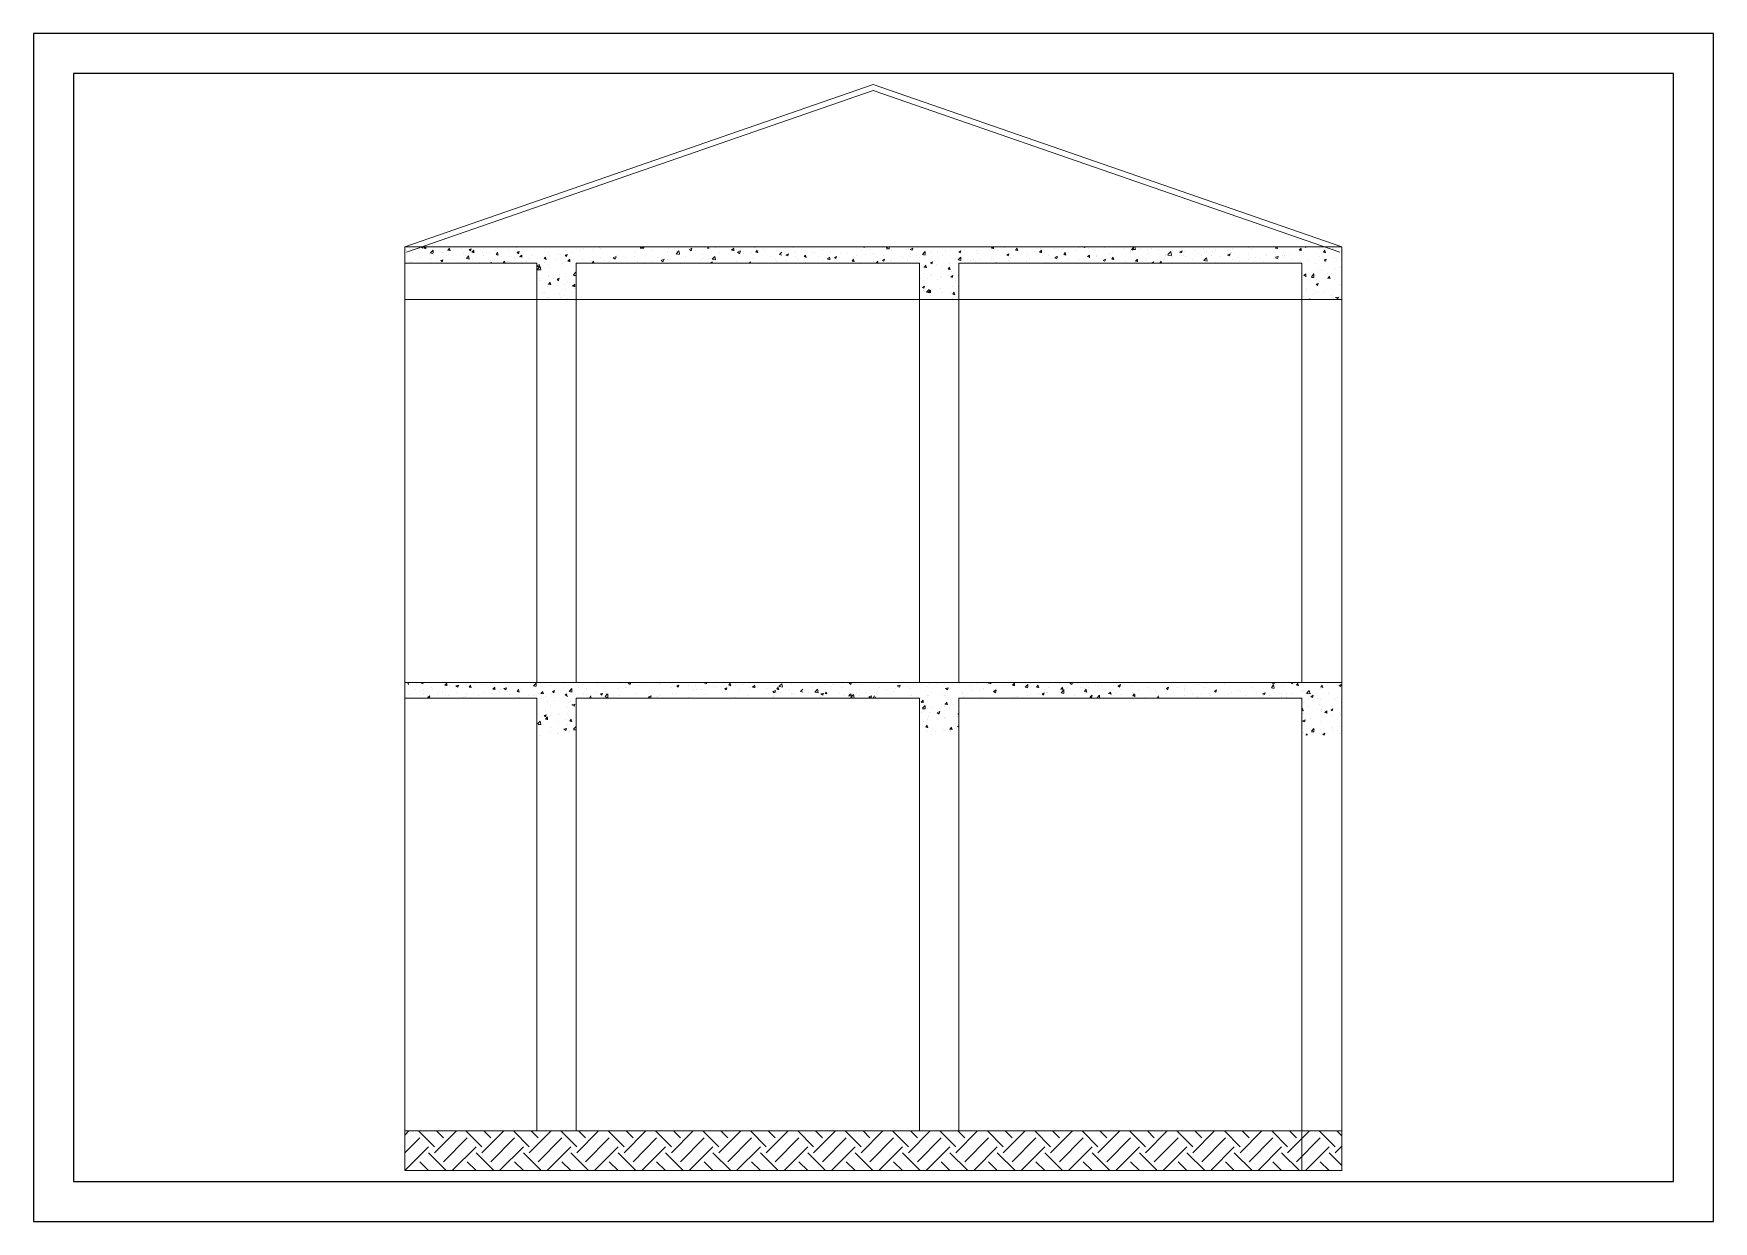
# Paper-space layout 'Layout1' of a CAD drawing. Header units: millimetres. Extents: x 0 to 420, y 0 to 297.
# The model-space entities are those that its viewports show. They can reach past a viewport. Long polylines and large blocks are cut down to what shows.
import ezdxf

# ---------------------------------------------------------------- set-up
doc = ezdxf.new("R2010")
doc.units = ezdxf.units.MM
doc.layers.add('PDF_0', color=7, linetype='Continuous')

msp = doc.modelspace()

# ---------------------------------------------------------------- linework, layer by layer
for p, q in [((0, 269), (31, 300)), ((225, 180), (104, 300)), ((225, 135), (390, 300)), ((292, 247), (239, 300)), ((584, 180), (463, 300)), ((584, 135), (749, 300)), ((651, 247), (598, 300)), ((943, 180), (823, 300)), ((943, 135), (1108, 300)), ((1010, 247), (957, 300)), ((1302, 180), (1182, 300)), ((1302, 135), (1467, 300)), ((1369, 247), (1316, 300)), ((1661, 180), (1541, 300)), ((1661, 135), (1827, 300)), ((1729, 247), (1676, 300)), ((2021, 180), (1900, 300)), ((2021, 135), (2186, 300)), ((2088, 247), (2035, 300)), ((2380, 180), (2259, 300)), ((2380, 135), (2545, 300)), ((2447, 247), (2394, 300)), ((2739, 180), (2619, 300)), ((2739, 135), (2904, 300)), ((2806, 247), (2753, 300)), ((3098, 180), (2978, 300)), ((3098, 135), (3263, 300)), ((3166, 247), (3112, 300)), ((3457, 180), (3337, 300)), ((3457, 135), (3623, 300)), ((3525, 247), (3472, 300)), ((3817, 180), (3696, 300)), ((3817, 135), (3982, 300)), ((3884, 247), (3831, 300)), ((4176, 180), (4055, 300)), ((4176, 135), (4341, 300)), ((4243, 247), (4190, 300)), ((4535, 180), (4415, 300)), ((4535, 135), (4700, 300)), ((4602, 247), (4549, 300)), ((4894, 180), (4774, 300)), ((4894, 135), (5060, 300)), ((4962, 247), (4909, 300)), ((5253, 180), (5133, 300)), ((5253, 135), (5419, 300)), ((5321, 247), (5268, 300)), ((5613, 180), (5492, 300)), ((5613, 135), (5778, 300)), ((5680, 247), (5627, 300)), ((5972, 180), (5851, 300)), ((5972, 135), (6137, 300)), ((6039, 247), (5986, 300)), ((6331, 180), (6211, 300)), ((6331, 135), (6496, 300)), ((6398, 247), (6345, 300)), ((6690, 180), (6570, 300)), ((6690, 135), (6856, 300)), ((6758, 247), (6705, 300)), ((7050, 180), (6929, 300)), ((7101, 263), (7064, 300)), ((0, 135), (112, 247)), ((0, 0), (180, 180)), ((314, 0), (180, 135)), ((292, 67), (471, 247)), ((359, 0), (539, 180)), ((674, 0), (539, 135)), ((651, 67), (831, 247)), ((718, 0), (898, 180)), ((1033, 0), (898, 135)), ((1010, 67), (1190, 247)), ((1078, 0), (1257, 180)), ((1392, 0), (1257, 135)), ((1369, 67), (1549, 247)), ((1437, 0), (1616, 180)), ((1751, 0), (1616, 135)), ((1729, 67), (1908, 247)), ((1796, 0), (1976, 180)), ((2110, 0), (1976, 135)), ((2088, 67), (2268, 247)), ((2155, 0), (2335, 180)), ((2470, 0), (2335, 135)), ((2447, 67), (2627, 247)), ((2514, 0), (2694, 180)), ((2829, 0), (2694, 135)), ((2806, 67), (2986, 247)), ((2874, 0), (3053, 180)), ((3188, 0), (3053, 135)), ((3166, 67), (3345, 247)), ((3233, 0), (3412, 180)), ((3547, 0), (3412, 135)), ((3525, 67), (3704, 247)), ((3592, 0), (3772, 180)), ((3906, 0), (3772, 135)), ((3884, 67), (4064, 247)), ((3951, 0), (4131, 180)), ((4266, 0), (4131, 135)), ((4243, 67), (4423, 247)), ((4311, 0), (4490, 180)), ((4625, 0), (4490, 135)), ((4602, 67), (4782, 247)), ((4670, 0), (4849, 180)), ((4984, 0), (4849, 135)), ((4962, 67), (5141, 247)), ((5029, 0), (5209, 180)), ((5343, 0), (5209, 135)), ((5321, 67), (5500, 247)), ((5388, 0), (5568, 180)), ((5702, 0), (5568, 135)), ((5680, 67), (5860, 247)), ((5747, 0), (5927, 180)), ((6062, 0), (5927, 135)), ((6039, 67), (6219, 247)), ((6107, 0), (6286, 180)), ((6421, 0), (6286, 135)), ((6398, 67), (6578, 247)), ((6466, 0), (6645, 180)), ((6780, 0), (6645, 135)), ((6758, 67), (6937, 247)), ((6825, 0), (7005, 180)), ((7101, 39), (7005, 135)), ((7050, 135), (7101, 186)), ((180, 0), (112, 67)), ((539, 0), (471, 67)), ((763, 0), (763, 0)), ((898, 0), (831, 67)), ((1257, 0), (1190, 67)), ((1616, 0), (1549, 67)), ((1976, 0), (1908, 67)), ((2335, 0), (2268, 67)), ((2694, 0), (2627, 67)), ((2919, 0), (2919, 0)), ((3053, 0), (2986, 67)), ((3412, 0), (3345, 67)), ((3637, 0), (3637, 0)), ((3772, 0), (3704, 67)), ((3996, 0), (3996, 0)), ((4131, 0), (4064, 67)), ((4355, 0), (4355, 0)), ((4490, 0), (4423, 67)), ((4849, 0), (4782, 67)), ((5074, 0), (5074, 0)), ((5209, 0), (5141, 67)), ((5433, 0), (5433, 0)), ((5568, 0), (5500, 67)), ((5927, 0), (5860, 67)), ((6151, 0), (6151, 0)), ((6286, 0), (6219, 67)), ((6511, 0), (6511, 0)), ((6645, 0), (6578, 67)), ((6870, 0), (6870, 0)), ((7005, 0), (6937, 67)), ((45, 0), (45, 0)), ((404, 0), (404, 0)), ((1123, 0), (1123, 0)), ((1482, 0), (1482, 0)), ((1841, 0), (1841, 0)), ((2200, 0), (2200, 0)), ((2559, 0), (2559, 0)), ((3278, 0), (3278, 0)), ((4715, 0), (4715, 0)), ((5792, 0), (5792, 0))]:
    msp.add_line(p, q)
at = {"layer": 'PDF_0', "lineweight": 0}
for points in [[(0, 7001), (3550, 8232), (7101, 7001)], [(13, 6960), (3550, 8187), (7087, 6960)], [(7101, 7001), (0, 7001)], [(7103, 0), (0, 0), (0, 7001)], [(0, 6878), (1000, 6878)], [(15, 6975), (15, 6975)], [(46, 6888), (46, 6888)], [(51, 6893), (51, 6893)], [(56, 6980), (56, 6980)], [(56, 6955), (56, 6955)], [(108, 6924), (108, 6924)], [(113, 6990), (113, 6990)], [(123, 7001), (133, 6990), (133, 7001)], [(133, 6934), (133, 6934)], [(159, 6990), (144, 6990), (154, 7001)], [(159, 6985), (159, 7001)], [(185, 7001), (185, 7001)], [(185, 6914), (185, 6914)], [(190, 6949), (190, 6949)], [(215, 6949), (195, 6955), (215, 6975), (215, 6955)], [(195, 6883), (195, 6883)], [(205, 6908), (205, 6908)], [(246, 6914), (246, 6914)], [(267, 6919), (267, 6919)], [(282, 6960), (282, 6960)], [(313, 6934), (313, 6934)], [(323, 6975), (338, 6975)], [(328, 6975), (338, 6990)], [(328, 6944), (328, 6944)], [(343, 6970), (338, 6985)], [(343, 6908), (343, 6908)], [(364, 6934), (364, 6934)], [(379, 6908), (379, 6908)], [(431, 6985), (431, 6985)], [(441, 6949), (441, 6949)], [(461, 6939), (461, 6939)], [(492, 6934), (492, 6934)], [(523, 6960), (508, 6960), (523, 6975)], [(513, 6903), (513, 6903)], [(523, 6955), (523, 6970)], [(528, 6955), (528, 6955)], [(569, 6883), (569, 6883)], [(574, 6970), (574, 6970)], [(590, 6960), (590, 6960)], [(595, 6934), (595, 6934)], [(641, 6955), (641, 6955)], [(641, 6878), (656, 6883), (651, 6878)], [(651, 6898), (651, 6898)], [(687, 6975), (687, 6975)], [(702, 6939), (692, 6944), (702, 6960)], [(702, 6985), (702, 6985)], [(707, 6939), (702, 6955)], [(702, 6903), (702, 6903)], [(733, 6929), (733, 6929)], [(743, 6878), (754, 6893), (759, 6878)], [(779, 6893), (779, 6893)], [(784, 6980), (784, 6980)], [(784, 6893), (784, 6893)], [(831, 6919), (831, 6919)], [(841, 6903), (841, 6903)], [(846, 6996), (846, 6996)], [(866, 6924), (866, 6924)], [(882, 6893), (882, 6893)], [(923, 6888), (923, 6888)], [(938, 6914), (938, 6914)], [(964, 6934), (964, 6934)], [(1000, 6878), (1000, 3699)], [(1005, 6914), (1005, 6914)], [(1030, 6919), (1030, 6919)], [(1071, 6908), (1056, 6914), (1066, 6924), (1071, 6903)], [(1056, 6883), (1056, 6883)], [(1092, 6955), (1092, 6955)], [(1097, 6939), (1097, 6939)], [(1138, 6908), (1138, 6908)], [(1164, 6944), (1164, 6944)], [(1179, 6944), (1179, 6944)], [(1195, 6878), (1195, 6878)], [(1215, 6888), (1215, 6888)], [(1220, 6970), (1220, 6970)], [(1251, 6893), (1236, 6893), (1251, 6908)], [(1251, 6888), (1251, 6903)], [(1261, 6960), (1261, 6960)], [(1277, 6903), (1277, 6903)], [(1297, 3699), (1297, 6878)], [(1297, 6878), (3901, 6878)], [(1328, 6970), (1328, 6970)], [(1348, 6903), (1348, 6903)], [(1353, 6990), (1353, 6990)], [(1410, 6898), (1410, 6898)], [(1415, 6888), (1415, 6888)], [(1420, 6980), (1420, 6980)], [(1420, 6878), (1430, 6893)], [(1435, 6878), (1430, 6888)], [(1477, 6996), (1477, 6996)], [(1482, 6985), (1482, 6985)], [(1482, 6924), (1482, 6924)], [(1512, 6898), (1512, 6898)], [(1548, 6893), (1548, 6893)], [(1600, 6924), (1594, 6908), (1579, 6919), (1600, 6929)], [(1610, 6939), (1610, 6939)], [(1671, 6919), (1671, 6919)], [(1682, 6888), (1682, 6888)], [(1738, 6960), (1738, 6960)], [(1738, 6929), (1738, 6929)], [(1764, 6893), (1764, 6893)], [(1784, 6996), (1794, 7001), (1805, 6990), (1810, 7001), (1810, 6990), (1784, 6990)], [(1815, 6883), (1815, 6883)], [(1830, 6944), (1830, 6944)], [(1866, 6893), (1866, 6893)], [(1871, 6975), (1871, 6975)], [(1912, 6919), (1912, 6919)], [(1958, 6888), (1943, 6898), (1964, 6908), (1958, 6893)], [(1994, 6965), (1994, 6965)], [(1994, 6908), (1994, 6908)], [(1999, 6990), (1999, 6990)], [(2081, 6944), (2056, 6949), (2076, 6970), (2081, 6949)], [(2056, 6970), (2056, 6970)], [(2056, 6944), (2056, 6944)], [(2087, 6883), (2087, 6883)], [(2117, 6888), (2117, 6888)], [(2128, 6929), (2128, 6929)], [(2138, 7001), (2138, 7001)], [(2153, 6985), (2153, 6985)], [(2174, 6985), (2169, 6970), (2158, 6980), (2174, 6990)], [(2205, 6970), (2205, 6970)], [(2246, 6903), (2246, 6903)], [(2256, 6944), (2256, 6944)], [(2266, 6914), (2266, 6914)], [(2271, 6996), (2271, 6996)], [(2292, 6990), (2307, 6990)], [(2297, 6990), (2302, 7001)], [(2312, 6914), (2312, 6914)], [(2312, 6878), (2328, 6888), (2328, 6878)], [(2353, 6996), (2353, 6996)], [(2384, 6960), (2384, 6960)], [(2492, 6975), (2476, 6975), (2492, 6990)], [(2492, 6970), (2492, 6985)], [(2517, 6980), (2517, 6980)], [(2517, 6893), (2517, 6893)], [(2538, 6949), (2522, 6960), (2543, 6970), (2538, 6955)], [(2543, 6980), (2543, 6980)], [(2563, 6965), (2563, 6965)], [(2569, 6949), (2569, 6949)], [(2610, 6878), (2620, 6888), (2620, 6878)], [(2630, 6955), (2630, 6955)], [(2645, 6914), (2645, 6914)], [(2651, 6996), (2651, 6996)], [(2671, 6960), (2661, 6960), (2671, 6975)], [(2676, 6955), (2671, 6970)], [(2681, 6975), (2681, 6975)], [(2712, 6990), (2712, 6990)], [(2727, 6970), (2727, 6970)], [(2774, 6929), (2774, 6929)], [(2809, 6903), (2809, 6903)], [(2815, 6970), (2815, 6970)], [(2820, 6888), (2820, 6888)], [(2856, 6939), (2840, 6944), (2856, 6960)], [(2881, 6898), (2881, 6898)], [(2886, 6990), (2886, 6990)], [(2907, 6949), (2907, 6949)], [(2948, 6996), (2948, 6996)], [(2953, 6965), (2953, 6965)], [(2958, 6929), (2958, 6929)], [(2979, 6908), (2979, 6908)], [(3040, 6924), (3025, 6929), (3035, 6939), (3040, 6919)], [(3035, 6965), (3035, 6965)], [(3035, 6883), (3035, 6883)], [(3086, 6960), (3086, 6960)], [(3107, 6955), (3107, 6955)], [(3138, 6929), (3138, 6929)], [(3163, 6980), (3163, 6980)], [(3163, 6898), (3163, 6898)], [(3204, 6939), (3204, 6939)], [(3204, 6914), (3220, 6924)], [(3204, 6908), (3220, 6908)], [(3220, 6903), (3220, 6919)], [(3225, 6955), (3225, 6955)], [(3256, 6980), (3256, 6980)], [(3291, 6919), (3291, 6919)], [(3302, 6955), (3302, 6955)], [(3358, 6949), (3358, 6949)], [(3404, 6893), (3389, 6893), (3399, 6908)], [(3404, 6888), (3399, 6903)], [(3425, 6934), (3425, 6934)], [(3455, 6883), (3455, 6883)], [(3461, 6975), (3461, 6975)], [(3471, 7001), (3481, 6996), (3481, 7001)], [(3491, 6944), (3491, 6944)], [(3522, 6980), (3522, 6980)], [(3553, 6949), (3553, 6949)], [(3553, 6893), (3553, 6893)], [(3573, 6878), (3584, 6893)], [(3584, 6878), (3584, 6888)], [(3620, 6996), (3620, 6996)], [(3630, 6939), (3630, 6939)], [(3650, 6990), (3661, 7001)], [(3650, 6985), (3671, 6985), (3671, 7001)], [(3681, 6888), (3681, 6888)], [(3686, 6970), (3686, 6970)], [(3686, 6903), (3686, 6903)], [(3712, 6914), (3712, 6914)], [(3763, 6929), (3763, 6929)], [(3778, 6924), (3778, 6924)], [(3809, 6903), (3809, 6903)], [(3814, 6990), (3814, 6990)], [(3835, 6929), (3835, 6929)], [(3876, 6934), (3876, 6934)], [(3901, 6924), (3901, 6924)], [(3901, 3699), (3901, 6878)], [(3942, 6939), (3922, 6944), (3942, 6965), (3942, 6944)], [(3937, 6919), (3937, 6919)], [(3984, 6955), (3984, 6955)], [(4035, 6960), (4035, 6960)], [(4035, 6919), (4035, 6919)], [(4045, 6898), (4045, 6898)], [(4071, 6939), (4071, 6939)], [(4096, 6965), (4096, 6965)], [(4127, 6878), (4127, 6878)], [(4132, 6980), (4132, 6980)], [(4173, 6914), (4173, 6914)], [(4194, 6980), (4194, 6980)], [(4194, 6924), (4194, 6924)], [(4199, 6878), (6798, 6878)], [(4199, 3699), (4199, 6878)], [(4204, 6955), (4204, 6955)], [(4286, 6898), (4286, 6898)], [(4306, 6908), (4306, 6908)], [(4327, 6888), (4327, 6888)], [(4332, 6975), (4332, 6975)], [(4342, 6949), (4342, 6949)], [(4353, 7001), (4353, 7001)], [(4353, 6908), (4353, 6908)], [(4460, 6990), (4445, 6990), (4455, 7001)], [(4445, 6919), (4445, 6919)], [(4445, 6903), (4445, 6903)], [(4460, 6985), (4460, 7001)], [(4460, 6990), (4460, 6990)], [(4460, 6908), (4460, 6908)], [(4481, 6883), (4481, 6878)], [(4491, 6975), (4491, 6975)], [(4547, 6996), (4547, 6996)], [(4578, 6898), (4578, 6898)], [(4583, 6888), (4583, 6888)], [(4588, 6924), (4588, 6924)], [(4609, 6939), (4609, 6939)], [(4640, 6975), (4629, 6975), (4640, 6990)], [(4645, 6970), (4640, 6985)], [(4670, 6949), (4670, 6949)], [(4681, 6990), (4681, 6990)], [(4712, 6893), (4712, 6893)], [(4717, 6944), (4717, 6944)], [(4732, 6914), (4732, 6914)], [(4768, 6965), (4768, 6965)], [(4824, 6970), (4824, 6955), (4809, 6960), (4824, 6975)], [(4819, 6985), (4819, 6985)], [(4850, 6960), (4850, 6960)], [(4850, 6883), (4850, 6883)], [(4860, 6883), (4860, 6883)], [(4881, 6939), (4881, 6939)], [(4927, 6985), (4927, 6985)], [(4937, 6914), (4927, 6919), (4942, 6929)], [(4927, 6893), (4927, 6893)], [(4942, 6914), (4947, 6929)], [(4952, 6980), (4952, 6980)], [(4978, 6980), (4978, 6980)], [(4978, 6893), (4978, 6893)], [(4993, 6990), (4993, 6990)], [(5004, 6955), (5009, 6939), (4993, 6944), (5004, 6960)], [(5019, 6903), (5019, 6903)], [(5029, 6960), (5029, 6960)], [(5091, 6975), (5091, 6975)], [(5106, 6996), (5106, 6996)], [(5106, 6908), (5106, 6908)], [(5142, 7001), (5152, 6996), (5158, 7001)], [(5188, 6924), (5173, 6929), (5188, 6939), (5188, 6919)], [(5178, 6985), (5178, 6985)], [(5183, 6924), (5183, 6924)], [(5224, 6970), (5224, 6970)], [(5240, 6929), (5240, 6929)], [(5245, 6934), (5245, 6934)], [(5306, 6996), (5306, 6996)], [(5342, 6949), (5342, 6949)], [(5373, 6908), (5357, 6908), (5368, 6924)], [(5363, 6965), (5363, 6965)], [(5368, 6949), (5368, 6949)], [(5373, 6903), (5368, 6919)], [(5445, 6990), (5445, 6990)], [(5465, 6888), (5465, 6888)], [(5496, 6965), (5496, 6965)], [(5496, 6960), (5496, 6960)], [(5501, 6970), (5501, 6970)], [(5511, 6985), (5527, 7001)], [(5516, 6980), (5537, 6980), (5532, 7001)], [(5552, 6893), (5537, 6893), (5552, 6908)], [(5552, 6888), (5552, 6903)], [(5563, 6975), (5563, 6975)], [(5578, 6985), (5578, 6985)], [(5593, 6888), (5593, 6888)], [(5614, 6914), (5614, 6914)], [(5624, 6898), (5624, 6898)], [(5629, 6980), (5629, 6980)], [(5629, 6949), (5629, 6949)], [(5655, 6878), (5675, 6888), (5670, 6878)], [(5660, 6990), (5660, 6990)], [(5711, 6980), (5711, 6980)], [(5721, 6878), (5732, 6893)], [(5737, 6878), (5732, 6888)], [(5752, 6908), (5752, 6908)], [(5757, 6914), (5757, 6914)], [(5762, 6939), (5762, 6939)], [(5768, 6944), (5768, 6944)], [(5783, 6944), (5804, 6965)], [(5783, 6939), (5809, 6934)], [(5809, 6939), (5804, 6960)], [(5819, 6919), (5819, 6919)], [(5819, 6883), (5819, 6883)], [(5850, 6975), (5850, 6975)], [(5880, 6955), (5870, 6960), (5891, 6970), (5886, 6955)], [(5886, 6934), (5886, 6934)], [(5901, 6939), (5901, 6939)], [(5906, 6965), (5906, 6965)], [(5916, 6929), (5916, 6929)], [(5968, 6908), (5968, 6908)], [(5983, 6970), (5983, 6970)], [(6014, 6949), (6014, 6949)], [(6039, 6934), (6039, 6934)], [(6055, 6990), (6055, 6990)], [(6080, 6893), (6055, 6898), (6075, 6919), (6080, 6898)], [(6075, 6955), (6075, 6955)], [(6116, 6934), (6116, 6934)], [(6121, 6965), (6121, 6965)], [(6137, 6960), (6137, 6960)], [(6142, 6883), (6142, 6883)], [(6147, 6970), (6147, 6970)], [(6173, 6929), (6173, 6929)], [(6234, 6975), (6234, 6975)], [(6255, 6955), (6255, 6955)], [(6265, 6960), (6265, 6960)], [(6270, 6903), (6270, 6903)], [(6275, 6985), (6275, 6985)], [(6311, 6924), (6311, 6924)], [(6326, 6893), (6326, 6893)], [(6393, 6996), (6393, 6996)], [(6393, 6949), (6393, 6949)], [(6393, 6903), (6393, 6903)], [(6403, 6919), (6403, 6919)], [(6414, 6985), (6414, 6985)], [(6444, 6919), (6444, 6919)], [(6485, 6914), (6485, 6914)], [(6511, 6893), (6511, 6893)], [(6526, 6944), (6526, 6944)], [(6532, 6939), (6532, 6939)], [(6583, 6914), (6583, 6914)], [(6608, 6990), (6598, 6990), (6603, 7001)], [(6598, 6919), (6614, 6914), (6619, 6929), (6598, 6924)], [(6614, 6985), (6608, 7001)], [(6649, 6934), (6649, 6934)], [(6660, 6955), (6660, 6955)], [(6660, 6919), (6660, 6919)], [(6665, 6939), (6665, 6939)], [(6711, 6944), (6711, 6944)], [(6716, 6903), (6716, 6903)], [(6793, 6975), (6778, 6975), (6793, 6990)], [(6788, 6888), (6788, 6888)], [(6793, 6970), (6793, 6985)], [(6793, 6975), (6793, 6975)], [(6798, 6934), (6798, 6934)], [(6798, 3699), (6798, 6878)], [(6808, 6960), (6808, 6960)], [(6808, 6944), (6808, 6944)], [(6819, 7001), (6829, 6996), (6829, 7001)], [(6849, 6898), (6849, 6898)], [(6901, 6878), (6901, 6878)], [(6921, 6908), (6921, 6908)], [(6926, 6990), (6926, 6990)], [(6931, 6929), (6931, 6929)], [(6957, 6970), (6957, 6970)], [(6972, 6970), (6978, 6955), (6962, 6960), (6972, 6975)], [(6967, 6980), (6967, 6980)], [(6967, 6898), (6978, 6893), (6983, 6908), (6967, 6903)], [(6967, 6888), (6967, 6888)], [(6988, 6893), (6988, 6893)], [(7034, 6985), (7034, 6985)], [(7049, 6924), (7049, 6924)], [(7060, 6898), (7060, 6898)], [(7070, 6924), (7070, 6924)], [(7101, 0), (7101, 7001)], [(1020, 6862), (1015, 6847), (1000, 6857), (1020, 6867)], [(1005, 6832), (1025, 6852), (1030, 6826), (1005, 6826)], [(1020, 6765), (1020, 6765)], [(1030, 6837), (1030, 6837)], [(1087, 6867), (1087, 6867)], [(1087, 6785), (1087, 6785)], [(1087, 6780), (1087, 6780)], [(1097, 6847), (1097, 6847)], [(1123, 6760), (1123, 6760)], [(1164, 6744), (1154, 6755), (1169, 6765), (1164, 6749)], [(1169, 6790), (1169, 6790)], [(1195, 6857), (1195, 6857)], [(1215, 6801), (1215, 6801)], [(1225, 6775), (1225, 6775)], [(1277, 6790), (1297, 6811)], [(1277, 6785), (1297, 6785)], [(1287, 6780), (1287, 6780)], [(3901, 6760), (3901, 6760)], [(3907, 6760), (3907, 6760)], [(3932, 6847), (3948, 6847)], [(3932, 6749), (3932, 6749)], [(3937, 6847), (3948, 6862)], [(3937, 6837), (3937, 6837)], [(3953, 6842), (3948, 6857)], [(3963, 6765), (3963, 6765)], [(3968, 6857), (3968, 6857)], [(3989, 6790), (3989, 6790)], [(3994, 6785), (3994, 6785)], [(4030, 6867), (4030, 6867)], [(4040, 6755), (4040, 6755)], [(4060, 6780), (4060, 6780)], [(4066, 6770), (4066, 6770)], [(4071, 6852), (4071, 6852)], [(4132, 6832), (4117, 6832), (4127, 6847)], [(4122, 6785), (4122, 6785)], [(4132, 6826), (4127, 6842)], [(4142, 6811), (4142, 6811)], [(4173, 6749), (4173, 6749)], [(4194, 6785), (4194, 6785)], [(4199, 6873), (4199, 6873)], [(6829, 6780), (6813, 6785), (6829, 6796), (6829, 6775)], [(6834, 6780), (6834, 6780)], [(6870, 6775), (6890, 6796), (6890, 6770), (6870, 6770)], [(6885, 6801), (6885, 6801)], [(6901, 6785), (6901, 6785)], [(6916, 6821), (6916, 6821)], [(6947, 6821), (6947, 6821)], [(6993, 6801), (6993, 6801)], [(6993, 6765), (7008, 6765)], [(6998, 6765), (7008, 6780)], [(7003, 6765), (7003, 6765)], [(7013, 6760), (7008, 6775)], [(7019, 6796), (7019, 6796)], [(7044, 6837), (7044, 6837)], [(7044, 6755), (7044, 6755)], [(7090, 6847), (7090, 6847)], [(1030, 6744), (1030, 6744)], [(1041, 6652), (1041, 6652)], [(1056, 6657), (1056, 6657)], [(1082, 6714), (1082, 6714)], [(1082, 6698), (1082, 6698)], [(1087, 6719), (1102, 6719)], [(1092, 6719), (1102, 6734)], [(1107, 6714), (1102, 6729)], [(1174, 6647), (1174, 6647)], [(1179, 6621), (1179, 6621)], [(1210, 6719), (1210, 6719)], [(1210, 6632), (1210, 6632)], [(1220, 6678), (1220, 6678)], [(1230, 6739), (1230, 6739)], [(1287, 6703), (1271, 6703), (1287, 6719)], [(1282, 6688), (1282, 6688)], [(1287, 6698), (1287, 6714)], [(3932, 6667), (3932, 6667)], [(3937, 6662), (3937, 6662)], [(3984, 6657), (3968, 6657), (3984, 6673)], [(3984, 6652), (3984, 6667)], [(3984, 6632), (3984, 6632)], [(3994, 6678), (3994, 6678)], [(4060, 6683), (4060, 6683)], [(4071, 6657), (4071, 6657)], [(4132, 6657), (4132, 6657)], [(4153, 6698), (4153, 6698)], [(4163, 6652), (4168, 6637), (4153, 6642), (4163, 6657)], [(4194, 6703), (4194, 6703)], [(6808, 6626), (6808, 6626)], [(6834, 6688), (6834, 6688)], [(6834, 6667), (6834, 6667)], [(6854, 6739), (6854, 6739)], [(6885, 6637), (6885, 6637)], [(6911, 6652), (6911, 6652)], [(6916, 6739), (6916, 6739)], [(6926, 6698), (6926, 6698)], [(6952, 6647), (6952, 6647)], [(6967, 6662), (6967, 6662)], [(7024, 6632), (7024, 6632)], [(7024, 6621), (7024, 6621)], [(7039, 6667), (7039, 6667)], [(7085, 6626), (7085, 6626)], [(7090, 6719), (7090, 6719)], [(7101, 6601), (0, 6601)], [(1082, 6616), (1082, 6616)], [(1092, 6616), (1092, 6616)], [(1230, 6611), (1230, 6611)], [(4060, 6601), (4060, 6601)], [(4091, 6601), (4091, 6601)], [(4153, 6606), (4153, 6606)], [(4189, 6616), (4189, 6616)], [(4194, 6601), (4194, 6601)], [(6854, 6601), (6860, 6606)], [(6865, 6601), (6865, 6601)], [(0, 3699), (7101, 3699)], [(31, 3684), (21, 3694), (36, 3699)], [(41, 3699), (41, 3699)], [(138, 3694), (123, 3694), (128, 3699)], [(138, 3689), (133, 3699)], [(318, 3679), (302, 3679), (318, 3694)], [(467, 3699), (467, 3699)], [(995, 3668), (974, 3673), (995, 3694), (995, 3673)], [(1794, 3694), (1794, 3694)], [(1933, 3694), (1933, 3694)], [(2287, 3694), (2271, 3694), (2276, 3699)], [(2281, 3694), (2281, 3694)], [(2287, 3689), (2287, 3699)], [(2471, 3679), (2456, 3679), (2466, 3694)], [(2507, 3694), (2507, 3694)], [(2666, 3699), (2666, 3699)], [(2927, 3694), (2927, 3694)], [(3384, 3694), (3384, 3694)], [(4035, 3694), (4035, 3694)], [(4071, 3699), (4071, 3699)], [(4204, 3694), (4204, 3694)], [(4440, 3694), (4424, 3694), (4430, 3699)], [(4440, 3689), (4440, 3699)], [(4619, 3679), (4604, 3679), (4619, 3694)], [(4706, 3694), (4706, 3694)], [(4829, 3699), (4829, 3699)], [(4963, 3694), (4963, 3694)], [(5060, 3699), (5055, 3684), (5040, 3694), (5055, 3699)], [(5393, 3694), (5393, 3694)], [(5440, 3699), (5440, 3699)], [(5665, 3699), (5665, 3699)], [(6039, 3699), (6039, 3699)], [(6316, 3699), (6316, 3699)], [(6588, 3694), (6573, 3694), (6578, 3699)], [(6588, 3689), (6588, 3699)], [(6731, 3699), (6726, 3689), (6716, 3694), (6726, 3699)], [(6772, 3679), (6757, 3679), (6767, 3694)], [(0, 3581), (1000, 3581)], [(36, 3607), (36, 3607)], [(77, 3643), (77, 3643)], [(118, 3632), (118, 3632)], [(138, 3612), (138, 3612)], [(144, 3643), (144, 3643)], [(174, 3602), (174, 3602)], [(205, 3658), (205, 3658)], [(210, 3648), (210, 3648)], [(256, 3627), (256, 3627)], [(287, 3632), (287, 3632)], [(302, 3663), (302, 3663)], [(308, 3597), (308, 3597)], [(318, 3673), (318, 3689)], [(333, 3597), (333, 3597)], [(338, 3679), (338, 3679)], [(390, 3622), (390, 3622)], [(400, 3581), (400, 3581)], [(436, 3658), (436, 3658)], [(441, 3586), (441, 3586)], [(461, 3591), (461, 3591)], [(467, 3684), (467, 3684)], [(467, 3612), (467, 3612)], [(502, 3663), (487, 3663), (497, 3679)], [(502, 3658), (497, 3673)], [(523, 3617), (523, 3617)], [(528, 3689), (528, 3689)], [(559, 3602), (559, 3602)], [(579, 3581), (579, 3581)], [(584, 3684), (584, 3684)], [(595, 3627), (595, 3627)], [(661, 3612), (661, 3612)], [(682, 3648), (666, 3648), (682, 3663)], [(682, 3643), (682, 3658)], [(718, 3622), (718, 3622)], [(723, 3648), (723, 3648)], [(779, 3632), (779, 3632)], [(795, 3607), (795, 3607)], [(861, 3643), (866, 3627), (851, 3632), (861, 3648)], [(851, 3581), (851, 3581)], [(856, 3668), (856, 3668)], [(866, 3586), (866, 3586)], [(877, 3648), (877, 3648)], [(933, 3602), (933, 3602)], [(979, 3597), (979, 3597)], [(984, 3684), (984, 3684)], [(1000, 3581), (1000, 300)], [(1015, 3612), (1015, 3612)], [(1046, 3612), (1030, 3617), (1046, 3632)], [(1036, 3668), (1036, 3668)], [(1036, 3576), (1036, 3576)], [(1051, 3612), (1046, 3627)], [(1066, 3591), (1066, 3591)], [(1102, 3673), (1102, 3673)], [(1113, 3617), (1113, 3617)], [(1133, 3586), (1133, 3586)], [(1164, 3638), (1164, 3638)], [(1200, 3689), (1200, 3689)], [(1205, 3586), (1205, 3586)], [(1230, 3597), (1215, 3602), (1225, 3612), (1230, 3591)], [(1225, 3581), (1225, 3581)], [(1246, 3632), (1246, 3632)], [(1292, 3607), (1292, 3607)], [(1297, 3581), (3901, 3581)], [(1297, 3581), (1297, 300)], [(1312, 3663), (1312, 3663)], [(1338, 3581), (1338, 3581)], [(1353, 3617), (1353, 3617)], [(1374, 3653), (1374, 3653)], [(1374, 3607), (1374, 3607)], [(1400, 3581), (1410, 3597)], [(1415, 3581), (1410, 3591)], [(1451, 3627), (1451, 3627)], [(1461, 3689), (1461, 3689)], [(1502, 3668), (1502, 3668)], [(1502, 3586), (1502, 3586)], [(1538, 3612), (1538, 3586), (1518, 3591), (1533, 3612)], [(1523, 3632), (1523, 3632)], [(1589, 3581), (1589, 3581)], [(1610, 3653), (1610, 3653)], [(1630, 3602), (1630, 3602)], [(1635, 3689), (1635, 3689)], [(1671, 3658), (1671, 3658)], [(1676, 3658), (1676, 3658)], [(1758, 3617), (1758, 3617)], [(1774, 3673), (1774, 3673)], [(1820, 3684), (1820, 3684)], [(1856, 3581), (1846, 3591), (1866, 3597), (1861, 3581)], [(1866, 3591), (1866, 3591)], [(1892, 3638), (1892, 3638)], [(1912, 3591), (1912, 3591)], [(1928, 3602), (1928, 3602)], [(1933, 3689), (1933, 3689)], [(2020, 3658), (2020, 3658)], [(2025, 3612), (2025, 3612)], [(2061, 3617), (2061, 3617)], [(2066, 3684), (2066, 3684)], [(2148, 3673), (2148, 3673)], [(2148, 3586), (2148, 3586)], [(2184, 3638), (2184, 3638)], [(2199, 3679), (2199, 3679)], [(2210, 3643), (2210, 3643)], [(2251, 3643), (2251, 3643)], [(2276, 3607), (2276, 3607)], [(2338, 3673), (2338, 3673)], [(2343, 3658), (2343, 3658)], [(2358, 3668), (2358, 3668)], [(2410, 3627), (2410, 3627)], [(2471, 3673), (2466, 3689)], [(2471, 3668), (2471, 3668)], [(2502, 3586), (2502, 3586)], [(2507, 3679), (2507, 3679)], [(2538, 3643), (2538, 3643)], [(2569, 3684), (2569, 3684)], [(2599, 3597), (2599, 3597)], [(2610, 3658), (2610, 3658)], [(2651, 3663), (2635, 3663), (2651, 3679)], [(2651, 3658), (2651, 3673)], [(2671, 3658), (2671, 3658)], [(2743, 3653), (2743, 3653)], [(2758, 3617), (2758, 3617)], [(2799, 3622), (2789, 3632), (2809, 3638), (2804, 3622)], [(2794, 3591), (2794, 3591)], [(2799, 3679), (2799, 3679)], [(2835, 3648), (2820, 3648), (2830, 3663)], [(2820, 3627), (2820, 3627)], [(2835, 3643), (2830, 3658)], [(2835, 3668), (2856, 3689), (2861, 3668)], [(2840, 3668), (2861, 3663)], [(2881, 3648), (2881, 3648)], [(2917, 3643), (2917, 3643)], [(2927, 3612), (2927, 3612)], [(2943, 3617), (2943, 3617)], [(3015, 3627), (2999, 3632), (3015, 3648)], [(3015, 3643), (3015, 3643)], [(3056, 3627), (3056, 3627)], [(3081, 3663), (3081, 3663)], [(3091, 3643), (3091, 3643)], [(3143, 3668), (3143, 3668)], [(3148, 3591), (3148, 3591)], [(3153, 3638), (3153, 3638)], [(3173, 3581), (3173, 3581)], [(3189, 3648), (3189, 3648)], [(3235, 3668), (3235, 3668)], [(3240, 3684), (3240, 3684)], [(3286, 3632), (3286, 3632)], [(3297, 3612), (3297, 3612)], [(3317, 3663), (3317, 3663)], [(3332, 3602), (3332, 3602)], [(3363, 3597), (3379, 3597)], [(3368, 3602), (3379, 3612), (3384, 3591)], [(3394, 3612), (3394, 3612)], [(3420, 3627), (3420, 3627)], [(3445, 3684), (3445, 3684)], [(3445, 3638), (3445, 3638)], [(3445, 3597), (3445, 3597)], [(3491, 3622), (3491, 3622)], [(3548, 3581), (3558, 3597)], [(3558, 3622), (3558, 3622)], [(3563, 3591), (3563, 3581)], [(3573, 3617), (3573, 3617)], [(3594, 3663), (3594, 3663)], [(3650, 3648), (3650, 3648)], [(3691, 3617), (3691, 3617)], [(3702, 3632), (3702, 3632)], [(3717, 3653), (3717, 3653)], [(3743, 3689), (3743, 3689)], [(3743, 3581), (3743, 3581)], [(3814, 3668), (3814, 3668)], [(3830, 3607), (3830, 3607)], [(3835, 3653), (3835, 3653)], [(3840, 3602), (3840, 3602)], [(3901, 300), (3901, 3581)], [(3901, 3576), (3901, 3576)], [(3907, 3586), (3907, 3586)], [(3927, 3550), (3912, 3550), (3927, 3566)], [(3963, 3668), (3963, 3668)], [(3963, 3602), (3963, 3602)], [(3963, 3586), (3963, 3586)], [(3968, 3597), (3968, 3597)], [(3973, 3689), (3973, 3689)], [(3989, 3627), (3989, 3627)], [(4066, 3607), (4066, 3607)], [(4091, 3684), (4091, 3684)], [(4091, 3602), (4091, 3602)], [(4101, 3597), (4101, 3597)], [(4137, 3653), (4137, 3653)], [(4199, 3581), (6798, 3581)], [(4199, 3581), (4199, 300)], [(4224, 3627), (4224, 3627)], [(4224, 3617), (4224, 3617)], [(4235, 3591), (4235, 3591)], [(4286, 3679), (4286, 3679)], [(4291, 3638), (4291, 3638)], [(4337, 3689), (4337, 3689)], [(4353, 3638), (4353, 3638)], [(4373, 3586), (4373, 3586)], [(4383, 3653), (4383, 3653)], [(4481, 3638), (4476, 3622), (4460, 3632), (4481, 3643)], [(4476, 3679), (4476, 3679)], [(4481, 3653), (4481, 3653)], [(4506, 3581), (4506, 3581)], [(4542, 3581), (4542, 3581)], [(4547, 3673), (4547, 3673)], [(4609, 3679), (4609, 3679)], [(4609, 3673), (4609, 3673)], [(4609, 3586), (4609, 3586)], [(4614, 3673), (4614, 3673)], [(4619, 3673), (4619, 3689)], [(4640, 3591), (4640, 3591)], [(4722, 3658), (4701, 3663), (4722, 3684), (4722, 3663)], [(4717, 3602), (4717, 3602)], [(4742, 3689), (4742, 3689)], [(4742, 3607), (4742, 3607)], [(4747, 3668), (4747, 3668)], [(4804, 3663), (4788, 3663), (4799, 3679)], [(4804, 3658), (4799, 3673)], [(4799, 3612), (4799, 3612)], [(4840, 3602), (4829, 3612), (4845, 3622)], [(4840, 3607), (4845, 3617)], [(4865, 3627), (4865, 3627)], [(4865, 3622), (4865, 3622)], [(4870, 3622), (4870, 3622)], [(4881, 3663), (4881, 3663)], [(4958, 3632), (4958, 3632)], [(4968, 3648), (4983, 3648)], [(4973, 3648), (4983, 3663)], [(4988, 3643), (4983, 3658)], [(4999, 3643), (4999, 3643)], [(5014, 3653), (5014, 3653)], [(5019, 3658), (5019, 3658)], [(5076, 3597), (5076, 3597)], [(5101, 3689), (5101, 3689)], [(5122, 3658), (5122, 3658)], [(5132, 3658), (5132, 3658)], [(5152, 3653), (5152, 3653)], [(5163, 3643), (5168, 3627), (5152, 3632), (5163, 3648)], [(5163, 3679), (5163, 3679)], [(5183, 3663), (5183, 3663)], [(5204, 3581), (5193, 3591), (5209, 3602), (5204, 3586)], [(5224, 3622), (5224, 3622)], [(5234, 3679), (5234, 3679)], [(5245, 3581), (5265, 3602), (5265, 3581)], [(5255, 3591), (5255, 3591)], [(5260, 3673), (5260, 3673)], [(5281, 3679), (5281, 3679)], [(5291, 3648), (5291, 3648)], [(5332, 3617), (5347, 3612)], [(5337, 3617), (5347, 3627), (5352, 3607)], [(5373, 3673), (5373, 3673)], [(5373, 3648), (5373, 3648)], [(5373, 3597), (5373, 3597)], [(5388, 3612), (5388, 3612)], [(5404, 3673), (5419, 3663)], [(5409, 3673), (5424, 3684), (5419, 3668)], [(5424, 3643), (5424, 3643)], [(5434, 3607), (5434, 3607)], [(5506, 3668), (5506, 3668)], [(5516, 3627), (5516, 3627)], [(5532, 3597), (5516, 3597), (5527, 3612)], [(5522, 3673), (5522, 3673)], [(5532, 3617), (5532, 3617)], [(5532, 3591), (5532, 3607)], [(5557, 3638), (5557, 3638)], [(5614, 3586), (5614, 3586)], [(5639, 3663), (5639, 3663)], [(5645, 3643), (5645, 3643)], [(5691, 3638), (5691, 3638)], [(5696, 3627), (5696, 3627)], [(5701, 3581), (5711, 3597)], [(5716, 3581), (5711, 3591)], [(5757, 3648), (5757, 3648)], [(5762, 3612), (5762, 3612)], [(5783, 3643), (5773, 3653), (5788, 3663), (5783, 3648)], [(5778, 3663), (5778, 3663)], [(5778, 3658), (5778, 3658)], [(5829, 3622), (5829, 3622)], [(5855, 3663), (5855, 3663)], [(5906, 3597), (5906, 3597)], [(5911, 3679), (5911, 3679)], [(5911, 3653), (5911, 3653)], [(5911, 3638), (5911, 3638)], [(5947, 3581), (5947, 3581)], [(5968, 3617), (5968, 3617)], [(6009, 3591), (6009, 3591)], [(6014, 3684), (6014, 3684)], [(6034, 3612), (6034, 3612)], [(6050, 3648), (6050, 3648)], [(6060, 3663), (6060, 3663)], [(6075, 3689), (6075, 3689)], [(6101, 3612), (6101, 3612)], [(6106, 3602), (6106, 3602)], [(6168, 3632), (6168, 3632)], [(6183, 3643), (6183, 3643)], [(6209, 3689), (6209, 3689)], [(6239, 3607), (6239, 3607)], [(6265, 3622), (6265, 3622)], [(6296, 3648), (6296, 3648)], [(6321, 3638), (6321, 3638)], [(6332, 3632), (6332, 3632)], [(6373, 3602), (6373, 3602)], [(6424, 3663), (6424, 3663)], [(6424, 3581), (6424, 3581)], [(6429, 3643), (6429, 3643)], [(6455, 3627), (6455, 3627)], [(6496, 3586), (6496, 3586)], [(6511, 3597), (6511, 3597)], [(6552, 3602), (6552, 3602)], [(6557, 3684), (6557, 3684)], [(6588, 3653), (6567, 3658), (6583, 3684)], [(6588, 3658), (6583, 3679)], [(6588, 3668), (6588, 3668)], [(6593, 3622), (6593, 3622)], [(6644, 3612), (6644, 3612)], [(6644, 3591), (6644, 3591)], [(6649, 3673), (6649, 3673)], [(6680, 3586), (6680, 3586)], [(6685, 3617), (6685, 3617)], [(6726, 3617), (6726, 3617)], [(6747, 3689), (6747, 3689)], [(6772, 3673), (6767, 3689)], [(6783, 3581), (6783, 3581)], [(6793, 3638), (6793, 3638)], [(6798, 0), (6798, 3581)], [(6813, 3632), (6813, 3632)], [(6834, 3617), (6854, 3638), (6860, 3612), (6839, 3617)], [(6839, 3607), (6839, 3607)], [(6849, 3581), (6849, 3581)], [(6865, 3612), (6865, 3612)], [(6906, 3617), (6906, 3617)], [(6916, 3576), (6916, 3576)], [(6937, 3663), (6937, 3663)], [(6942, 3663), (6952, 3679)], [(6942, 3571), (6942, 3571)], [(6947, 3653), (6947, 3653)], [(6957, 3658), (6952, 3673)], [(6998, 3627), (6998, 3627)], [(6998, 3607), (6998, 3607)], [(7049, 3571), (7049, 3571)], [(7070, 3586), (7070, 3586)], [(7075, 3673), (7075, 3673)], [(7085, 3689), (7085, 3689)], [(1015, 3463), (1015, 3463)], [(1025, 3443), (1025, 3443)], [(1066, 3489), (1066, 3489)], [(1082, 3422), (1066, 3422), (1082, 3438)], [(1077, 3556), (1077, 3556)], [(1107, 3530), (1107, 3530)], [(1107, 3448), (1107, 3448)], [(1123, 3561), (1123, 3561)], [(1154, 3458), (1154, 3458)], [(1174, 3463), (1174, 3463)], [(1225, 3509), (1225, 3509)], [(1236, 3463), (1236, 3463)], [(1241, 3550), (1241, 3550)], [(1256, 3556), (1256, 3556)], [(1287, 3514), (1287, 3514)], [(1287, 3453), (1287, 3453)], [(3901, 3494), (3901, 3494)], [(3917, 3473), (3917, 3473)], [(3922, 3504), (3942, 3525)], [(3922, 3499), (3942, 3499), (3942, 3520)], [(3927, 3545), (3927, 3561)], [(3958, 3499), (3958, 3499)], [(3968, 3438), (3968, 3438)], [(3978, 3473), (3978, 3473)], [(3999, 3509), (3999, 3509)], [(4050, 3458), (4035, 3468), (4055, 3479), (4050, 3463)], [(4050, 3468), (4050, 3468)], [(4086, 3514), (4086, 3514)], [(4091, 3535), (4107, 3535)], [(4096, 3535), (4107, 3550)], [(4112, 3530), (4107, 3545)], [(4127, 3499), (4127, 3499)], [(4158, 3530), (4158, 3530)], [(4158, 3438), (4158, 3438)], [(4189, 3463), (4189, 3463)], [(4189, 3443), (4189, 3443)], [(4199, 3458), (4194, 3458), (4199, 3468)], [(6798, 3494), (6803, 3504)], [(6798, 3489), (6808, 3484), (6803, 3499)], [(6798, 3468), (6798, 3468)], [(6808, 3550), (6808, 3550)], [(6808, 3463), (6808, 3463)], [(6813, 3484), (6813, 3484)], [(6839, 3514), (6839, 3514)], [(6931, 3530), (6931, 3530)], [(6937, 3484), (6937, 3484)], [(6947, 3494), (6947, 3494)], [(6947, 3479), (6947, 3479)], [(6988, 3468), (6972, 3473), (6988, 3484), (6988, 3463)], [(7029, 3448), (7029, 3448)], [(7070, 3504), (7070, 3504)], [(7085, 3473), (7085, 3473)], [(7090, 3458), (7090, 3458)], [(7095, 3550), (7095, 3550)], [(7095, 3520), (7095, 3520)], [(1005, 3386), (1025, 3407), (1030, 3381), (1010, 3381)], [(1082, 3417), (1082, 3432)], [(1102, 3361), (1102, 3361)], [(1102, 3330), (1102, 3330)], [(1154, 3315), (1154, 3315)], [(1159, 3407), (1159, 3407)], [(1164, 3315), (1164, 3315)], [(1220, 3417), (1220, 3417)], [(1236, 3381), (1236, 3381)], [(1241, 3325), (1241, 3325)], [(1266, 3407), (1251, 3407), (1261, 3422)], [(1251, 3330), (1251, 3330)], [(1266, 3402), (1261, 3417)], [(1277, 3345), (1297, 3366)], [(1277, 3340), (1297, 3340)], [(3932, 3407), (3932, 3407)], [(3963, 3361), (3948, 3361), (3958, 3376)], [(3953, 3330), (3953, 3330)], [(3958, 3417), (3958, 3417)], [(3963, 3356), (3958, 3371)], [(3999, 3340), (3999, 3340)], [(4025, 3330), (4025, 3330)], [(4040, 3422), (4040, 3422)], [(4081, 3345), (4081, 3345)], [(4086, 3432), (4086, 3432)], [(4091, 3427), (4091, 3427)], [(4091, 3335), (4091, 3335)], [(4107, 3432), (4107, 3432)], [(4127, 3345), (4142, 3345)], [(4132, 3345), (4142, 3361)], [(4137, 3335), (4137, 3335)], [(4137, 3330), (4137, 3330)], [(4148, 3340), (4142, 3356)], [(4183, 3350), (4183, 3350)], [(4199, 3361), (4189, 3366), (4199, 3371)], [(6798, 3330), (6798, 3330)], [(6803, 3381), (6803, 3381)], [(6813, 3320), (6813, 3320)], [(6865, 3427), (6865, 3427)], [(6870, 3330), (6890, 3350), (6890, 3325), (6870, 3325)], [(6896, 3345), (6896, 3345)], [(6931, 3315), (6931, 3315)], [(6937, 3402), (6937, 3402)], [(6937, 3340), (6937, 3340)], [(6952, 3315), (6952, 3315)], [(6962, 3350), (6962, 3350)], [(7024, 3361), (7024, 3361)], [(7034, 3340), (7034, 3340)], [(7065, 3417), (7065, 3417)], [(7065, 3335), (7065, 3335)], [(7085, 3366), (7085, 3366)], [(1020, 3299), (1020, 3299)], [(1092, 3309), (1092, 3309)], [(3989, 3304), (3989, 3304)], [(6829, 3299), (6839, 3309)], [(6839, 3299), (6839, 3304)], [(7085, 3309), (7085, 3309)], [(0, 300), (7101, 300)]]:
    msp.add_lwpolyline(points, dxfattribs=at)
for points in [[(287, 6903), (282, 6888), (272, 6898)], [(487, 6908), (467, 6914), (482, 6934)], [(502, 6985), (497, 6970), (487, 6980)], [(866, 6965), (861, 6949), (851, 6960)], [(887, 6939), (887, 6924), (872, 6929)], [(1230, 6944), (1225, 6929), (1215, 6939)], [(2353, 6903), (2328, 6908), (2348, 6929)], [(2907, 6949), (2902, 6934), (2886, 6939)], [(3271, 6929), (3266, 6914), (3256, 6919)], [(3635, 6908), (3630, 6893), (3620, 6898)], [(3850, 6990), (3845, 6975), (3830, 6980)], [(3999, 6888), (3994, 6873), (3984, 6878)], [(4214, 6898), (4194, 6903), (4214, 6924)], [(4214, 6970), (4209, 6955), (4199, 6960)], [(4578, 6949), (4573, 6934), (4563, 6939)], [(5311, 6908), (5306, 6893), (5291, 6898)], [(5522, 6990), (5516, 6975), (5506, 6980)], [(6255, 6949), (6250, 6934), (6234, 6939)], [(4153, 6785), (4148, 6770), (4137, 6775)], [(3937, 6703), (3932, 6688), (3922, 6693)], [(3978, 6652), (3953, 6657), (3973, 6678)], [(6921, 6724), (6916, 6708), (6906, 6719)], [(7075, 6621), (7070, 6606), (7054, 6616)], [(1712, 3699), (1707, 3684), (1692, 3694)], [(3384, 3699), (3379, 3684), (3368, 3694)], [(190, 3597), (185, 3581), (174, 3591)], [(405, 3679), (400, 3663), (385, 3673)], [(769, 3658), (764, 3643), (749, 3653)], [(1133, 3638), (1128, 3622), (1118, 3632)], [(1266, 3627), (1246, 3632), (1266, 3653)], [(1497, 3617), (1492, 3602), (1482, 3612)], [(2076, 3679), (2071, 3663), (2061, 3673)], [(2440, 3658), (2435, 3643), (2425, 3653)], [(3132, 3622), (3107, 3627), (3127, 3648)], [(3173, 3617), (3168, 3602), (3153, 3612)], [(3194, 3627), (3199, 3612), (3184, 3617)], [(3404, 3581), (3379, 3586), (3399, 3607)], [(3537, 3597), (3532, 3581), (3517, 3591)], [(3753, 3679), (3748, 3663), (3732, 3673)], [(4117, 3658), (4112, 3643), (4096, 3653)], [(4993, 3617), (4973, 3622), (4993, 3643)], [(6152, 3643), (6147, 3627), (6137, 3632)], [(6521, 3622), (6516, 3607), (6501, 3612)], [(6885, 3602), (6880, 3586), (6865, 3591)], [(7095, 3684), (7090, 3668), (7080, 3673)], [(1071, 3453), (1066, 3438), (1056, 3448)], [(1287, 3535), (1282, 3520), (1266, 3530)], [(7034, 3499), (7029, 3484), (7019, 3489)], [(1225, 3350), (1220, 3335), (1205, 3345)], [(6824, 3417), (6819, 3402), (6803, 3407)], [(6972, 3315), (6967, 3299), (6957, 3304)]]:
    msp.add_lwpolyline(points, close=True, dxfattribs=at)

psp = doc.layouts.get("Layout1")

# ---------------------------------------------------------------- linework, layer by layer
for points in [[(0, 0), (420, 0), (420, 297), (0, 297)], [(10, 10), (410, 10), (410, 287), (10, 287)]]:
    psp.add_lwpolyline(points, close=True)

# ---------------------------------------------------------------- viewports
at = {"layer": '0'}
psp.add_viewport(center=(210, 148.5), size=(400, 277), view_center_point=(3551.55, 4116.03), view_height=8396.7018, dxfattribs=at)

doc.saveas('drawing.dxf')
